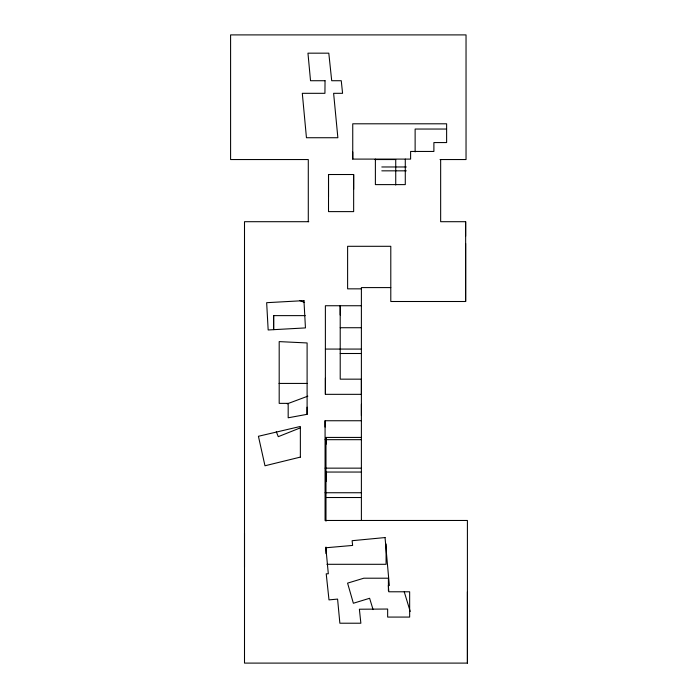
<?xml version="1.0" encoding="UTF-8"?>
<svg xmlns="http://www.w3.org/2000/svg" width="698" height="698" viewBox="0 0 698 698"><rect width="100%" height="100%" fill="white"/><g stroke="black" fill="none" stroke-linecap="round" stroke-linejoin="round"><path stroke-width="1.05" d="M244.501 567.238L244.501 533.237M273.642 329.186L273.642 315.627L305.235 315.627M307.103 414.324L307.103 342.954L279.191 341.61L279.191 403.365L288.178 403.365L288.178 417.797L307.103 414.324L307.103 407.187M325.076 427.063L325.076 420.746L361.389 420.746M390.793 287.593L361.389 287.593L361.389 394.335L325.381 394.335L325.381 378.168M325.983 481.603L325.983 472.049L361.389 472.049M325.983 444.347L325.983 437.428L361.389 437.428M328.514 196.775L328.514 174.517L353.65 174.517L353.65 211.616L328.514 211.616L328.514 174.517M340.214 314.999L340.214 305.454L340.214 379.162L361.389 379.162L361.389 415.58M352.743 159.1L352.743 123.799L446.624 123.799L446.624 142.567L433.894 142.567L433.894 151.449L410.607 151.449L410.607 159.1L352.743 159.1L352.743 152.042M353.65 189.359L353.65 174.517M361.389 288.841L347.613 288.841L347.613 246.298L390.793 246.298L390.793 301.501L465.645 301.501L465.645 221.702L440.656 221.702L440.656 159.545M308.778 221.702L244.501 221.702L244.501 663.1L467.407 663.1L467.407 591.782M300.437 427.822L278.275 436.669L276.303 431.739M287.262 403.837L307.827 396.159M446.537 129.043L415.127 129.043L415.127 151.92M375.053 159.545L395.731 159.545L395.731 185.014M440.037 159.545L466.037 159.545L466.037 34.9L230.593 34.9L230.593 159.545L308.289 159.545L308.289 221.702M381.806 166.97L406.297 166.97M381.806 170.836L406.297 170.836M361.389 305.741L325.381 305.741L325.381 394.335M340.214 327.728L361.389 327.728M325.381 349.07L361.389 349.07M340.214 353.502L361.389 353.502M279.034 383.429L307.085 383.429M325.076 439.679L361.389 439.679M325.076 468.149L361.389 468.149M325.076 492.744L361.389 492.744M325.983 497.517L361.389 497.517M326.943 564.298L386.081 564.298L386.081 543.986M299.616 300.48L304.581 302.452M404.238 591.817L410.215 611.448M373.072 609.59L369.617 598.282L353.363 603.255L347.578 583.127L363.824 578.206L388.402 578.206L388.402 590.787M467.407 663.1L467.407 520.472L325.076 520.472L325.076 420.746M465.645 221.702L465.645 236.212M465.645 243.462L465.645 301.501M405.285 159.1L405.285 184.612L375.384 184.612L375.384 159.1M361.389 404.238L361.389 520.472M325.983 437.428L325.983 521.188M325.983 547.058L325.983 553.61M273.642 315.627L273.642 329.622M325.041 80.724L324.928 93.314L302.304 93.314L306.448 137.733L337.867 137.733L333.618 93.314L342.578 93.314L341.261 80.724L331.707 80.724L328.802 53.17L307.958 53.17L310.531 80.724L325.041 80.724M300.367 457.103L264.978 465.775L258.426 436.276L300.358 426.452L300.367 457.103M385.052 537.565L352.115 540.697L352.621 545.435L325.861 547.764L328.313 573.773L326.219 573.817L328.994 599.887L337.588 599.093L339.865 623.218L360.866 623.218L359.383 609.223L387.652 609.04L387.652 617.076L409.656 617.076L409.656 591.782L388.83 591.782L388.341 585.535L389.344 585.535L385.052 537.565M303.953 300.637L266.662 302.688L268.163 329.971L305.454 327.912L303.953 300.637"/></g></svg>
